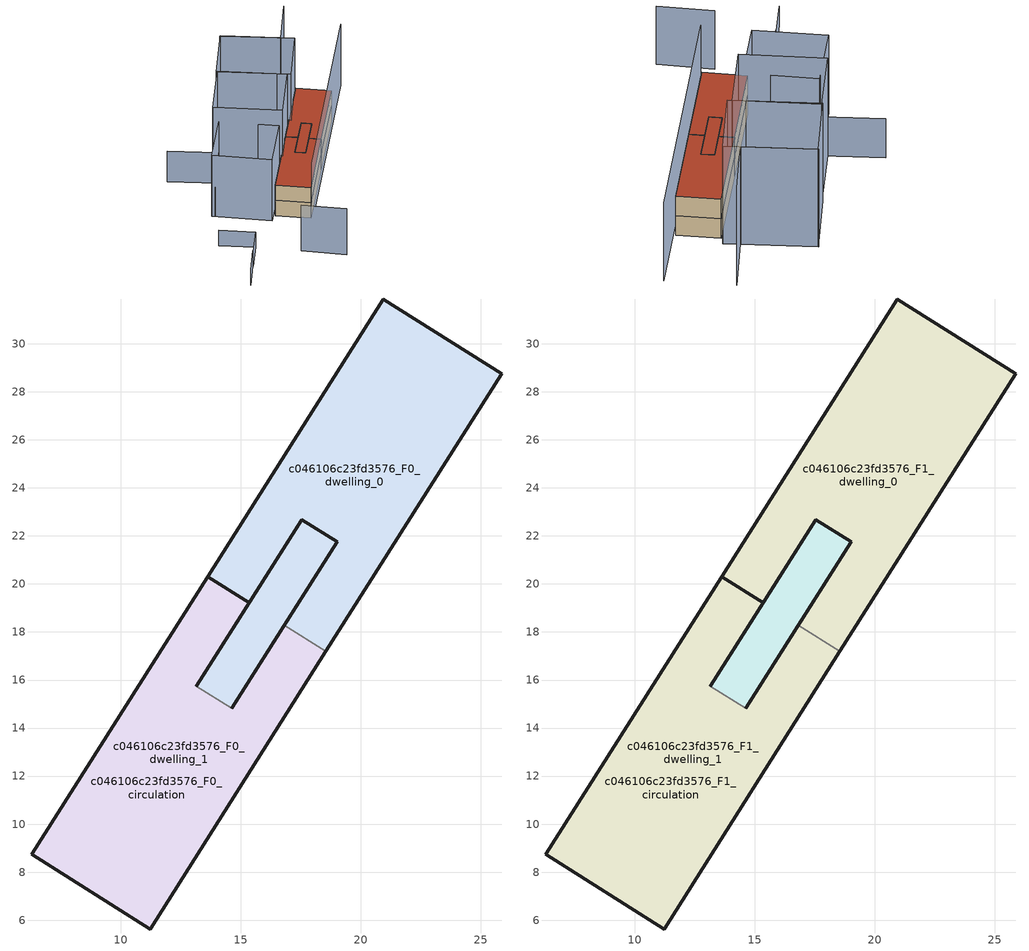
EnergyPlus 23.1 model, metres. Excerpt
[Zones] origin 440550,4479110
c046106c23fd3576_F0_dwelling_0
 floor ground (EU_floor_Construction): 19.02,21.75 16.82,18.28 14.63,14.81 13.15,15.75 17.54,22.68 z0; 25.86,28.74 18.54,17.19 16.82,18.28 19.02,21.75 17.54,22.68 15.35,19.22 13.62,20.31 20.94,31.86 z0
 wall outside (EU_wall_Construction): 18.54,17.19 25.86,28.74 20.94,31.86 13.62,20.31 15.35,19.22 17.54,22.68 19.02,21.75 16.82,18.28 z0:3
 wall to c046106c23fd3576_F0_dwelling_1 (EU_wall_Construction): 16.82,18.28 18.54,17.19 z0:3
c046106c23fd3576_F0_dwelling_1
 floor ground (EU_floor_Construction): 19.02,21.75 16.82,18.28 14.63,14.81 13.15,15.75 17.54,22.68 z0; 16.82,18.28 18.54,17.19 11.22,5.63 6.3,8.75 13.62,20.31 15.35,19.22 13.15,15.75 14.63,14.81 z0
 wall outside (EU_wall_Construction): 16.82,18.28 14.63,14.81 / 13.15,15.75 15.35,19.22 13.62,20.31 6.3,8.75 11.22,5.63 18.54,17.19 z0:3
 wall to c046106c23fd3576_F0_circulation (EU_wall_Construction): 14.63,14.81 13.15,15.75 z0:3
c046106c23fd3576_F0_circulation
 floor ground (EU_floor_Construction): 25.86,28.74 18.54,17.19 16.82,18.28 19.02,21.75 17.54,22.68 15.35,19.22 13.62,20.31 20.94,31.86 z0; 19.02,21.75 16.82,18.28 14.63,14.81 13.15,15.75 15.35,19.22 17.54,22.68 z0; 16.82,18.28 18.54,17.19 11.22,5.63 6.3,8.75 13.62,20.31 15.35,19.22 13.15,15.75 14.63,14.81 z0
 wall outside (EU_wall_Construction): 14.63,14.81 19.02,21.75 17.54,22.68 13.15,15.75 z0:3
c046106c23fd3576_F1_dwelling_0
 floor outside (EU_floor_Construction): 25.86,28.74 18.54,17.19 16.82,18.28 19.02,21.75 17.54,22.68 15.35,19.22 13.62,20.31 20.94,31.86 z3; 19.02,21.75 16.82,18.28 14.63,14.81 13.15,15.75 15.35,19.22 17.54,22.68 z3
 wall outside (EU_wall_Construction): 18.54,17.19 25.86,28.74 20.94,31.86 13.62,20.31 15.35,19.22 17.54,22.68 19.02,21.75 16.82,18.28 z3:6
 wall to c046106c23fd3576_F1_dwelling_1 (EU_wall_Construction): 16.82,18.28 18.54,17.19 z3:6
 roof outside (EU_roof_Construction): 18.54,17.19 25.86,28.74 20.94,31.86 13.62,20.31 15.35,19.22 17.54,22.68 19.02,21.75 16.82,18.28 z6; 16.82,18.28 19.02,21.75 17.54,22.68 13.15,15.75 14.63,14.81 z6
c046106c23fd3576_F1_dwelling_1
 floor to c046106c23fd3576_F0_dwelling_1 (EU_floor_Construction): 16.82,18.28 18.54,17.19 11.22,5.63 6.3,8.75 13.62,20.31 15.35,19.22 13.15,15.75 14.63,14.81 z3; 19.02,21.75 16.82,18.28 14.63,14.81 13.15,15.75 15.35,19.22 17.54,22.68 z3
 wall outside (EU_wall_Construction): 16.82,18.28 14.63,14.81 / 13.15,15.75 15.35,19.22 13.62,20.31 6.3,8.75 11.22,5.63 18.54,17.19 z3:6
 wall to c046106c23fd3576_F1_circulation (EU_wall_Construction): 14.63,14.81 13.15,15.75 z3:6
 roof outside (EU_roof_Construction): 19.02,21.75 17.54,22.68 13.15,15.75 14.63,14.81 16.82,18.28 z6; 11.22,5.63 18.54,17.19 16.82,18.28 14.63,14.81 13.15,15.75 15.35,19.22 13.62,20.31 6.3,8.75 z6
c046106c23fd3576_F1_circulation
 floor outside (EU_floor_Construction): 19.02,21.75 16.82,18.28 14.63,14.81 13.15,15.75 15.35,19.22 17.54,22.68 z3; 16.82,18.28 18.54,17.19 11.22,5.63 6.3,8.75 13.62,20.31 15.35,19.22 13.15,15.75 14.63,14.81 z3
 floor to c046106c23fd3576_F0_circulation (EU_floor_Construction): 25.86,28.74 18.54,17.19 16.82,18.28 19.02,21.75 17.54,22.68 15.35,19.22 13.62,20.31 20.94,31.86 z3
 wall outside (EU_wall_Construction): 14.63,14.81 19.02,21.75 17.54,22.68 13.15,15.75 z3:6
 roof outside (EU_roof_Construction): 16.82,18.28 19.02,21.75 17.54,22.68 15.35,19.22 13.15,15.75 14.63,14.81 z6; 18.54,17.19 25.86,28.74 20.94,31.86 13.62,20.31 15.35,19.22 17.54,22.68 19.02,21.75 16.82,18.28 z6; 11.22,5.63 18.54,17.19 16.82,18.28 14.63,14.81 13.15,15.75 15.35,19.22 13.62,20.31 6.3,8.75 z6
shading: 5.82,-1.99 12.02,-6.1 z0:9; -3.02,-2.52 -5.62,-7.11 / -5.51,5.04 -0.3,2.05 / -0.3,2.05 -2.96,-2.59 z0:3; 10.58,4.02 31.5,37.12 / 5.28,7.7 -3.01,12.92 / -3.01,12.92 2.06,20.97 / 2.06,20.97 10.35,15.75 / 10.35,15.75 5.28,7.7 z0:12; -5.35,24.77 1.94,20.78 / 1.94,20.78 -2.48,12.72 z0:6; 23.59,41.89 19.32,34.01 / 19.32,34.01 10.64,38.71 / 6.1,29.98 15.88,24.38 / 15.88,24.38 10.87,15.62 / 10.87,15.62 1.09,21.22 / 1.09,21.22 6.1,29.98 / 10.72,38.73 21.27,32.95 / 21.27,32.95 16.43,24.12 / 16.43,24.12 5.88,29.91 / 5.88,29.91 10.72,38.73 z0:15
[Building]
EU S2 Campaign: North Axis=0; Terrain=City; Solar Distribution=FullExterior
[Site:Location]
Madrid: Latitude=40.5; Longitude=-3.5; Time Zone=1; Elevation=609
[SizingPeriod:WeatherFileDays]
AnnualSizingPeriod: Begin Month=1; Begin Day of Month=1; End Month=12; End Day of Month=31; Day of Week for Start Day=Monday; Use Weather File Daylight Saving Period=No; Use Weather File Rain and Snow Indicators=No
[MATERIAL]
EU_InternalMass_Material: Roughness=MediumRough; Thickness=0.1; Conductivity=1; Density=1800; Specific Heat=900; Thermal Absorptance=0.9; Solar Absorptance=0.7; Visible Absorptance=0.7
[MATERIAL:NOMASS] Roughness=MediumRough; Thermal Absorptance=0.9; Solar Absorptance=0.7; Visible Absorptance=0.7
Name | Thermal Resistance
EU_wall_NoMass | 0.419739
EU_roof_NoMass | 0.352165
EU_floor_NoMass | 0.608284
[CONSTRUCTION]
EU_wall_Construction: EU_wall_NoMass
EU_roof_Construction: EU_roof_NoMass
EU_floor_Construction: EU_floor_NoMass
EU_InternalMass_Construction: EU_InternalMass_Material
[ZONE] Type=1; Multiplier=1; Ceiling Height=autocalculate; Floor Area=autocalculate; Part of Total Floor Area=Yes
Name | Volume
c046106c23fd3576_F0_dwelling_0; c046106c23fd3576_F1_dwelling_0; c046106c23fd3576_F0_dwelling_1; c046106c23fd3576_F1_dwelling_1 | 260.588
c046106c23fd3576_F0_circulation; c046106c23fd3576_F1_circulation | 478.143
[INTERNALMASS] Construction=EU_InternalMass_Construction; Surface Area=72.5183
Name | Zone or ZoneList
c046106c23fd3576_F0_dwelling_0_EU_InternalMass | c046106c23fd3576_F0_dwelling_0
c046106c23fd3576_F0_dwelling_1_EU_InternalMass | c046106c23fd3576_F0_dwelling_1
c046106c23fd3576_F1_dwelling_0_EU_InternalMass | c046106c23fd3576_F1_dwelling_0
c046106c23fd3576_F1_dwelling_1_EU_InternalMass | c046106c23fd3576_F1_dwelling_1
[OTHEREQUIPMENT] Fuel Type=Electricity; Design Level Calculation Method=Watts/Area; Power per Zone Floor Area=1; Fraction Latent=0; Fraction Radiant=0; Fraction Lost=0; Carbon Dioxide Generation Rate=0; EndUse Subcategory=EU_Step8_InternalGains
Name | Zone or ZoneList or Space or SpaceList | Schedule
EU_Step8_InternalGain_c046106c23fd3576_F0_dwelling_0_f000 | c046106c23fd3576_F0_dwelling_0 | EU_Step8_GainSchedule_c046106c23fd3576_F0_dwelling_0_f000
EU_Step8_InternalGain_c046106c23fd3576_F0_dwelling_1_f000 | c046106c23fd3576_F0_dwelling_1 | EU_Step8_GainSchedule_c046106c23fd3576_F0_dwelling_1_f000
EU_Step8_InternalGain_c046106c23fd3576_F1_dwelling_0_f000 | c046106c23fd3576_F1_dwelling_0 | EU_Step8_GainSchedule_c046106c23fd3576_F1_dwelling_0_f000
EU_Step8_InternalGain_c046106c23fd3576_F1_dwelling_1_f000 | c046106c23fd3576_F1_dwelling_1 | EU_Step8_GainSchedule_c046106c23fd3576_F1_dwelling_1_f000
[ZONEINFILTRATION:DESIGNFLOWRATE] Schedule=EU_AlwaysOn; Design Flow Rate Calculation Method=Flow/Area; Flow Rate per Floor Area=0.0005; Constant Term Coefficient=1; Temperature Term Coefficient=0; Velocity Term Coefficient=0; Velocity Squared Term Coefficient=0
Name | Zone or ZoneList or Space or SpaceList
EU_Circulation_Infiltration_c046106c23fd3576_F0_circulation | c046106c23fd3576_F0_circulation
EU_Circulation_Infiltration_c046106c23fd3576_F1_circulation | c046106c23fd3576_F1_circulation
[ZONEVENTILATION:DESIGNFLOWRATE] Schedule=EU_AlwaysOn; Design Flow Rate Calculation Method=AirChanges/Hour; Air Changes per Hour=0.703302; Ventilation Type=Natural; Fan Pressure Rise=0; Fan Total Efficiency=1; Constant Term Coefficient=1; Temperature Term Coefficient=0; Velocity Term Coefficient=0; Velocity Squared Term Coefficient=0; Minimum Indoor Temperature=-100; Maximum Indoor Temperature=100; Delta Temperature=-100; Minimum Outdoor Temperature=-100; Maximum Outdoor Temperature=100; Maximum Wind Speed=40
Name | Zone or ZoneList or Space or SpaceList
EU_ConstantAir_c046106c23fd3576_F0_dwelling_0 | c046106c23fd3576_F0_dwelling_0
EU_ConstantAir_c046106c23fd3576_F0_dwelling_1 | c046106c23fd3576_F0_dwelling_1
EU_ConstantAir_c046106c23fd3576_F1_dwelling_0 | c046106c23fd3576_F1_dwelling_0
EU_ConstantAir_c046106c23fd3576_F1_dwelling_1 | c046106c23fd3576_F1_dwelling_1
[HVACTEMPLATE:THERMOSTAT] Constant Heating Setpoint=20; Constant Cooling Setpoint=50
EU_HeatOnly_c046106c23fd3576_F0_dwelling_0; EU_HeatOnly_c046106c23fd3576_F0_dwelling_1; EU_HeatOnly_c046106c23fd3576_F1_dwelling_0; EU_HeatOnly_c046106c23fd3576_F1_dwelling_1
[HVACTEMPLATE:ZONE:IDEALLOADSAIRSYSTEM] System Availability Schedule=EU_AlwaysOn; Maximum Heating Supply Air Temperature=50; Minimum Cooling Supply Air Temperature=13; Maximum Heating Supply Air Humidity Ratio=0.0156; Minimum Cooling Supply Air Humidity Ratio=0.0077; Heating Limit=NoLimit; Cooling Limit=NoLimit; Heating Availability Schedule=EU_AlwaysOn; Cooling Availability Schedule=EU_CoolingOff; Dehumidification Control Type=ConstantSensibleHeatRatio; Cooling Sensible Heat Ratio=0.7; Dehumidification Setpoint=60; Humidification Control Type=None; Humidification Setpoint=30; Outdoor Air Method=None; Outdoor Air Flow Rate per Person=0.00944; Outdoor Air Flow Rate per Zone Floor Area=0; Outdoor Air Flow Rate per Zone=0; Demand Controlled Ventilation Type=None; Outdoor Air Economizer Type=NoEconomizer; Heat Recovery Type=None; Sensible Heat Recovery Effectiveness=0.7; Latent Heat Recovery Effectiveness=0.65
Name | Template Thermostat
c046106c23fd3576_F0_dwelling_0 | EU_HeatOnly_c046106c23fd3576_F0_dwelling_0
c046106c23fd3576_F0_dwelling_1 | EU_HeatOnly_c046106c23fd3576_F0_dwelling_1
c046106c23fd3576_F1_dwelling_0 | EU_HeatOnly_c046106c23fd3576_F1_dwelling_0
c046106c23fd3576_F1_dwelling_1 | EU_HeatOnly_c046106c23fd3576_F1_dwelling_1
[SIZING:ZONE] Zone Cooling Design Supply Air Temperature Input Method=SupplyAirTemperature; Zone Cooling Design Supply Air Temperature=13; Zone Heating Design Supply Air Temperature Input Method=SupplyAirTemperature; Zone Heating Design Supply Air Temperature=50; Zone Cooling Design Supply Air Humidity Ratio=0.008; Zone Heating Design Supply Air Humidity Ratio=0.008; Cooling Design Air Flow Method=DesignDay; Cooling Design Air Flow Rate=0; Cooling Minimum Air Flow per Zone Floor Area=0.000762; Cooling Minimum Air Flow=0; Cooling Minimum Air Flow Fraction=0.2; Heating Design Air Flow Method=DesignDay; Heating Design Air Flow Rate=0; Heating Maximum Air Flow per Zone Floor Area=0.002032; Heating Maximum Air Flow=0.141576; Heating Maximum Air Flow Fraction=0.3; Account for Dedicated Outdoor Air System=No; Dedicated Outdoor Air System Control Strategy=NeutralSupplyAir; Dedicated Outdoor Air Low Setpoint Temperature for Design=autosize; Dedicated Outdoor Air High Setpoint Temperature for Design=autosize; Zone Load Sizing Method=Sensible Load Only No Latent Load; Zone Latent Cooling Design Supply Air Humidity Ratio Input Method=HumidityRatioDifference; Zone Cooling Design Supply Air Humidity Ratio Difference=0.005; Zone Latent Heating Design Supply Air Humidity Ratio Input Method=HumidityRatioDifference; Zone Humidification Design Supply Air Humidity Ratio Difference=0.005
c046106c23fd3576_F0_dwelling_0; c046106c23fd3576_F0_dwelling_1; c046106c23fd3576_F1_dwelling_0; c046106c23fd3576_F1_dwelling_1
[SCHEDULE:CONSTANT]
Name | Hourly Value
EU_AlwaysOn | 1
EU_CoolingOff | 0
[SCHEDULE:FILE] Column Number=1; Rows to Skip at Top=0; Number of Hours of Data=8760; Column Separator=Comma; Interpolate to Timestep=No; Minutes per Item=60; Adjust Schedule for Daylight Savings=Yes
Name | File
EU_Step8_GainSchedule_c046106c23fd3576_F0_dwelling_0_f000 | ../../schedules/c046106c23fd3576/c046106c23fd3576_F0_dwelling_0_f000_gain.csv
EU_Step8_GainSchedule_c046106c23fd3576_F0_dwelling_1_f000 | ../../schedules/c046106c23fd3576/c046106c23fd3576_F0_dwelling_1_f000_gain.csv
EU_Step8_GainSchedule_c046106c23fd3576_F1_dwelling_0_f000 | ../../schedules/c046106c23fd3576/c046106c23fd3576_F1_dwelling_0_f000_gain.csv
EU_Step8_GainSchedule_c046106c23fd3576_F1_dwelling_1_f000 | ../../schedules/c046106c23fd3576/c046106c23fd3576_F1_dwelling_1_f000_gain.csv
